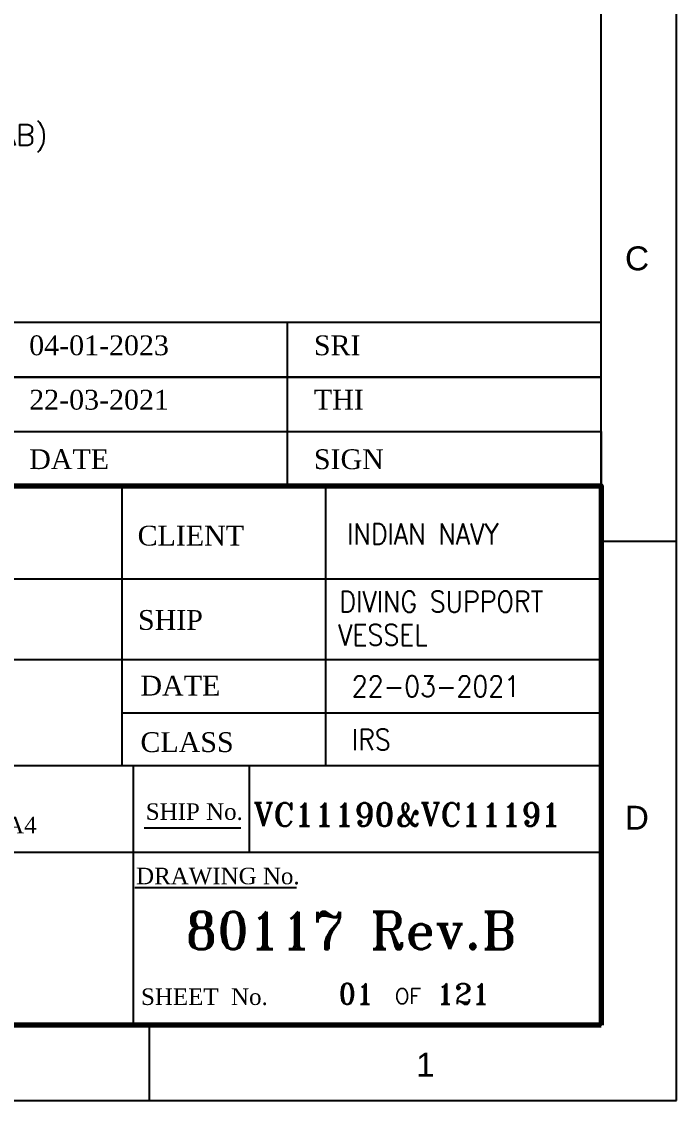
# Model space of a CAD drawing. Header units: inches. Extents: x -3311 to 1429, y -713 to 2436.
# Drawn here: x -3075 to -3013.5, y 2226.3 to 2327.6 of the extents above; entities that cross this region are included whole.
import ezdxf
from ezdxf.enums import TextEntityAlignment as Align

# ---------------------------------------------------------------- set-up
doc = ezdxf.new("R2010")
doc.units = ezdxf.units.IN
for name, color, linetype, lineweight in [('DIM', 1, 'Continuous', 25), ('HEL-070', 4, 'Continuous', 70), ('TXT-025', 1, 'Continuous', 25), ('TXT-035', 2, 'Continuous', 35)]:
    doc.layers.add(name, color=color, linetype=linetype, lineweight=lineweight)
doc.styles.add('_NORMAL', font='arial.ttf')
doc.styles.add('ROMANS', font='simplex.shx', dxfattribs={"width": 0.88})
doc.styles.add('ROMANT', font='romant__.ttf')
doc.styles.add('style5', font='romantic.ttf', dxfattribs={"height": 65})

# ---------------------------------------------------------------- blocks, each defined once
blk = doc.blocks.new('fr')
at = {"color": 7, "linetype": 'Continuous'}
for p, q in [((33763.99, 4290.33), (33763.99, 4500.4)), ((33763.99, 4290.33), (33763.99, 4500.4)), ((33756.92, 4297.41), (33756.92, 4493.33)), ((33763.99, 4342.85), (33756.92, 4342.85)), ((33474.06, 4297.41), (33756.92, 4297.41)), ((33714.49, 4290.33), (33714.49, 4297.41)), ((33466.99, 4290.33), (33763.99, 4290.33)), ((33466.99, 4290.33), (33763.99, 4290.33))]:
    blk.add_line(p, q, dxfattribs=at)
at = {"color": 7, "style": '_NORMAL'}
for s, p in [('C', (33760.29, 4369.44)), ('D', (33760.27, 4316.89)), ('1', (33740.41, 4293.69))]:
    blk.add_text(s, height=2.25, dxfattribs=at).set_placement(p, align=Align.MIDDLE_CENTER)

msp = doc.modelspace()

# ---------------------------------------------------------------- linework, layer by layer
at = {"color": 3, "linetype": 'Continuous', "lineweight": -3}
for p, q in [((-3065.57, 2257.71), (-3065.57, 2284)), ((-3046.42, 2257.71), (-3046.42, 2284)), ((-3065.57, 2275.24), (-3020.68, 2275.24)), ((-3065.57, 2267.68), (-3020.68, 2267.68)), ((-3065.57, 2262.67), (-3020.68, 2262.67)), ((-3054.42, 2251.83), (-3063.5, 2251.83))]:
    msp.add_line(p, q, dxfattribs=at)
at = {"color": 4}
msp.add_line((-3165.16, 2257.71), (-3020.59, 2257.71), dxfattribs=at)
at = {"color": 3}
for p, q in [((-3064.53, 2257.71), (-3064.53, 2233.32)), ((-3146.43, 2249.58), (-3020.55, 2249.58))]:
    msp.add_line(p, q, dxfattribs=at)
at = {"color": 1, "linetype": 'Continuous', "lineweight": -3}
msp.add_line((-3053.61, 2249.58), (-3053.61, 2257.71, 0), dxfattribs=at)
at = {"color": 4, "linetype": 'Continuous', "lineweight": -3}
msp.add_line((-3049.19, 2246.21), (-3064.36, 2246.21), dxfattribs=at)
at = {"color": 3, "linetype": 'Continuous', "lineweight": -3}
for points in [[(-3121.3, 2275.24), (-3065.57, 2275.24)], [(-3121.19, 2267.68), (-3065.57, 2267.68)]]:
    msp.add_lwpolyline(points, dxfattribs=at)
at = {"layer": 'DIM'}
for p, q in [((-3050.04, 2284), (-3050.04, 2299.32)), ((-3020.58, 2284), (-3165.16, 2284)), ((-3020.68, 2284), (-3020.68, 2257.71))]:
    msp.add_line(p, q, dxfattribs=at)
for points in [[(-3165.16, 2294.21), (-3020.58, 2294.21), (-3020.58, 2299.32), (-3165.16, 2299.32)], [(-3165.16, 2289.11), (-3020.58, 2289.11), (-3020.58, 2294.21), (-3165.16, 2294.21)], [(-3165.16, 2289.11), (-3020.58, 2289.11), (-3020.58, 2284), (-3165.16, 2284)], [(-3165.16, 2257.71), (-3020.58, 2257.71), (-3020.58, 2233.32), (-3165.16, 2233.32)]]:
    msp.add_lwpolyline(points, close=True, dxfattribs=at)
at = {"layer": 'HEL-070'}
msp.add_lwpolyline([(-3020.58, 2233.32), (-3165.16, 2233.32), (-3165.16, 2284), (-3020.58, 2284)], close=True, dxfattribs=at)

# ---------------------------------------------------------------- block references
msp.add_blockref('fr', (-36777.49, -2064.08))

# ---------------------------------------------------------------- texts
at = {"color": 1, "lineweight": -2, "ltscale": 0.8, "style": 'style5'}
for s, p in [('04-01-2023', (-3074.29, 2296.26)), ('SRI', (-3047.55, 2296.26)), ('22-03-2021', (-3074.29, 2291.15)), ('THI', (-3047.55, 2291.15)), ('DATE', (-3074.29, 2285.56)), ('SIGN', (-3047.55, 2285.56)), ('CLIENT', (-3064.11, 2278.38)), ('SHIP', (-3064.07, 2270.46)), ('DATE', (-3063.84, 2264.29)), ('CLASS', (-3063.84, 2258.98))]:
    msp.add_text(s, height=1.862, dxfattribs=at).set_placement(p)
at = {"color": 3, "lineweight": -2, "ltscale": 0.8, "style": 'style5'}
for s, p in [('SHIP No.', (-3063.34, 2252.61)), ('NTS ; A4', (-3082.71, 2251.34)), ('SHEET  No.', (-3063.79, 2235.22))]:
    msp.add_text(s, height=1.551, dxfattribs=at).set_placement(p)
at = {"color": 3, "linetype": 'Continuous', "lineweight": 40, "style": 'ROMANT'}
msp.add_text('VC11190&VC11191', height=2.1907, dxfattribs=at).set_placement((-3053.23, 2252.01))
at = {"color": 4, "lineweight": -2, "ltscale": 0.8, "style": 'style5'}
msp.add_text('DRAWING No.', height=1.5515, dxfattribs=at).set_placement((-3064.25, 2246.56))
at = {"color": 4, "linetype": 'Continuous', "lineweight": 40, "style": 'ROMANT'}
msp.add_text('80117 Rev.B', height=3.4908, dxfattribs=at).set_placement((-3059.63, 2240.47))
at = {"color": 3, "linetype": 'Continuous', "lineweight": -3, "style": 'ROMANT'}
for s, p in [('01', (-3045.25, 2235.3)), ('121', (-3036.02, 2235.3))]:
    msp.add_text(s, height=1.939, dxfattribs=at).set_placement(p)
at = {"color": 3, "lineweight": -3, "style": 'ROMANS'}
msp.add_text('OF', height=1.427, dxfattribs=at).set_placement((-3039.93, 2235.33))
at = {"layer": 'TXT-025', "char_height": 1.976, "attachment_point": 1, "style": 'ROMANS'}
for s, width, insert in [('INDIAN NAVY', 5905.002, (-3044.44, 2280.45)), ('DIVING SUPPORT ', 8425.3683, (-3045.16, 2274.09)), ('VESSEL', 8425.3683, (-3045.28, 2270.97)), ('22-03-2021', 5905.002, (-3043.99, 2266.14)), ('IRS', 5905.002, (-3043.99, 2261.13))]:
    msp.add_mtext_dynamic_manual_height_columns(s, width=width, gutter_width=3125, heights=[0], dxfattribs=dict(at, insert=insert))
at = {"layer": 'TXT-035', "style": 'ROMANS'}
msp.add_text('SUL "Diving Support Vessel", FDA, VIB(HGL), HELIDK, RAS(AB)', height=1.9718, dxfattribs=at).set_placement((-3155.13, 2315.96))

doc.saveas('drawing.dxf')
